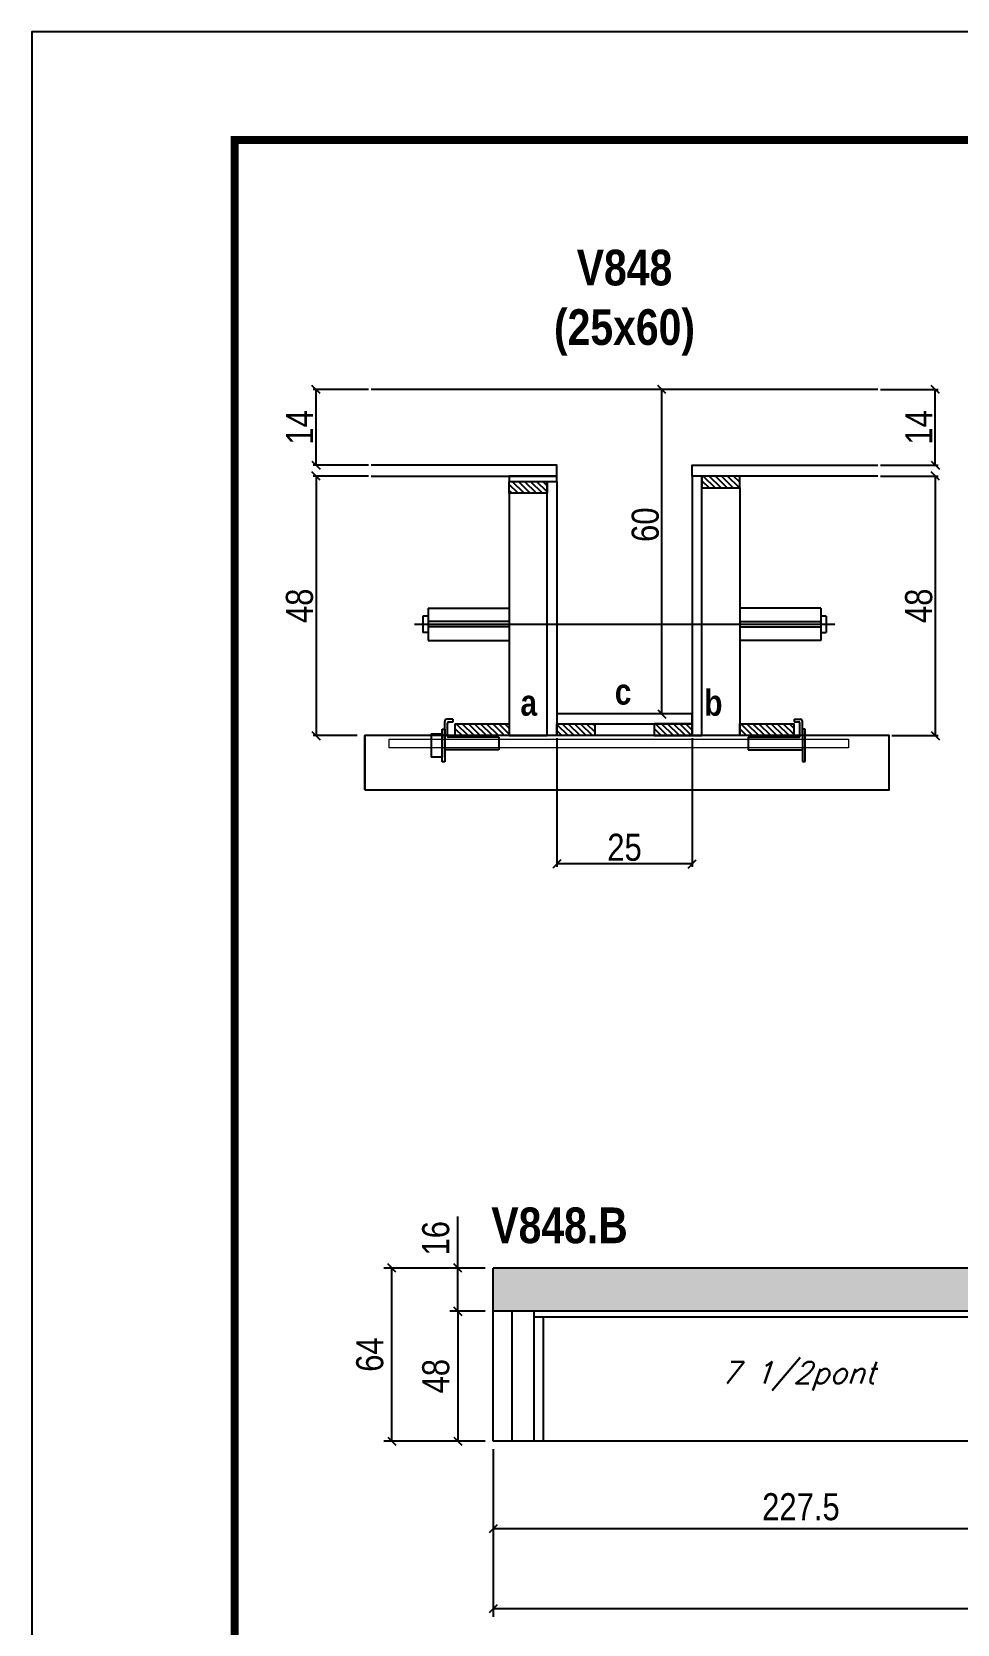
# Model space of a CAD drawing. Extents: x 3309 to 9590, y -2522 to 14608.
# Drawn here: x 8078 to 8420, y 8276 to 8865 of the extents above; entities that cross this region are included whole.
import ezdxf

# ---------------------------------------------------------------- set-up
doc = ezdxf.new("R2010")
doc.units = 0
doc.linetypes.add('DASHED', pattern=[0.75, 0.5, -0.25])
doc.linetypes.add('HIDDEN', pattern=[0.375, 0.25, -0.125])
for name, color, linetype in [('barrote', 251, 'Continuous'), ('COTA', 241, 'Continuous'), ('detalhes', 4, 'Continuous'), ('NOMENCLATURA', 7, 'Continuous'), ('Painéis', 200, 'Continuous'), ('presilha', 1, 'Continuous'), ('SARR_2.2x10', 60, 'Continuous'), ('SARR_2.2x7', 40, 'Continuous'), ('SARR_3.5x7', 81, 'Continuous'), ('TENSOR', 3, 'Continuous'), ('texto', 7, 'Continuous')]:
    doc.layers.add(name, color=color, linetype=linetype)
for name, color, linetype, lineweight in [('CONCRETO', 251, 'Continuous', 25), ('Folhas', 255, 'Continuous', 9), ('SARRAFO DE PRESSAO', 251, 'DASHED', 9), ('SCO-___-LAJ', 2, 'Continuous', 0)]:
    doc.layers.add(name, color=color, linetype=linetype, lineweight=lineweight)
doc.layers.add('Laje_Perimetro', color=7, linetype='Continuous', plot=False)
doc.styles.add('COTA TECNICA', font='techl___.ttf', dxfattribs={"height": 10})
doc.styles.add('COTA TECNICA 2X', font='techl___.ttf', dxfattribs={"height": 10})
doc.styles.add('Romans', font='romans.shx')
doc.styles.add('TECNICA', font='techb___.ttf', dxfattribs={"height": 10})
doc.dimstyles.new('PAINEL', dxfattribs={"dimtxt": 10, "dimasz": 3, "dimexe": 3, "dimexo": 3, "dimgap": 3, "dimtad": 1, "dimdec": 1, "dimzin": 12, "dimdsep": 46, "dimtxsty": 'COTA TECNICA', "dimblk1": 'OBLIQUE', "dimblk2": 'OBLIQUE', "dimsah": 1, "dimcen": 0.9, "dimclrd": 4, "dimclre": 4, "dimclrt": 240, "dimadec": 1, "dimazin": 3, "dimtfac": 1, "dimtdec": 1, "dimtmove": 0, "dimatfit": 3, "dimfxl": 1, "dimtolj": 1, "dimtzin": 12, "dimarcsym": 0})
doc.dimstyles.new('SECAO', dxfattribs={"dimscale": 0.333333, "dimtxt": 5, "dimasz": 9, "dimexe": 3, "dimexo": 3, "dimgap": 3, "dimtad": 1, "dimdec": 1, "dimlfac": 0.5, "dimzin": 12, "dimdsep": 46, "dimtxsty": 'COTA TECNICA 2X', "dimblk1": 'OBLIQUE', "dimblk2": 'OBLIQUE', "dimsah": 1, "dimcen": 0.9, "dimclrd": 4, "dimclre": 4, "dimclrt": 240, "dimadec": 1, "dimazin": 3, "dimtfac": 1, "dimtdec": 1, "dimtmove": 0, "dimatfit": 3, "dimfxl": 1, "dimtolj": 1, "dimtzin": 12, "dimarcsym": 0})

# ---------------------------------------------------------------- blocks, each defined once
blk = doc.blocks.new('9999999999')
at = {"layer": 'Folhas'}
blk.add_lwpolyline([(98138.98, 34190.21), (99623.98, 34190.21), (99623.98, 35240.21), (98138.98, 35240.21)], close=True, dxfattribs=at)
at = {"layer": 'Folhas', "color": 30, "const_width": 3}
blk.add_lwpolyline([(98213.98, 34230.21), (99583.98, 34230.21), (99583.98, 35200.21), (98213.98, 35200.21)], close=True, dxfattribs=at)
blk = doc.blocks.new('_Oblique')
at = {"color": 0, "linetype": 'ByBlock', "lineweight": -2}
blk.add_line((-0.5, -0.5), (0.5, 0.5), dxfattribs=at)
blk = doc.blocks.new('*D2158')
at = {"layer": 'COTA', "color": 4, "lineweight": -2, "transparency": 16777216}
for p, q in [((8271.99, 8603.72), (8271.99, 8556.25)), ((8321.99, 8603.72), (8321.99, 8556.25)), ((8321.99, 8557.25), (8271.99, 8557.25))]:
    blk.add_line(p, q, dxfattribs=at)
at = {"layer": 'Defpoints', "color": 0, "transparency": 16777216}
for p in [(8271.99, 8604.72), (8321.99, 8604.72), (8271.99, 8557.25)]:
    blk.add_point(p, dxfattribs=at)
at = {"layer": 'COTA', "color": 4, "lineweight": -2, "transparency": 16777216, "xscale": 3, "yscale": 3, "zscale": 3, "rotation": 180}
blk.add_blockref('_Oblique', (8271.99, 8557.25), dxfattribs=at)
at = {"layer": 'COTA', "color": 4, "lineweight": -2, "transparency": 16777216, "xscale": 3, "yscale": 3, "zscale": 3}
blk.add_blockref('_Oblique', (8321.99, 8557.25), dxfattribs=at)
at = {"layer": 'COTA', "color": 240, "transparency": 16777216, "insert": (8296.99, 8563.36), "char_height": 10, "attachment_point": 5, "style": 'COTA TECNICA 2X'}
blk.add_mtext('\\A1;25', dxfattribs=at)
blk = doc.blocks.new('PRESILHA METÁLICA 1')
at = {"layer": 'presilha'}
for p, q in [((7.5, 10.64), (7.5, 19.86)), ((12, 21), (8.64, 21)), ((9, 11.57), (9, 18.93)), ((12, 19.5), (9.57, 19.5)), ((12, 21), (12, 19.5)), ((0, 13), (6, 13)), ((0, 13), (0, 0)), ((6, 15.5), (7.5, 15.5)), ((6, -2.5), (6, 15.5)), ((6, 13), (6, 0)), ((7.5, 15.5), (7.5, -2.5)), ((37.5, 11), (9.57, 11)), ((37.5, 11), (37.5, 4.1)), ((6, 0), (0, 0)), ((37.5, 4.1), (7.5, 4.1)), ((7.5, -2.5), (6, -2.5))]:
    blk.add_line(p, q, dxfattribs=at)
for centre, radius, start, end in [((8.64, 19.86), 1.14, 90, 180), ((9.57, 18.93), 0.57, 90, 180), ((9.57, 11.57), 0.57, 180, 270)]:
    blk.add_arc(centre, radius, start, end, dxfattribs=at)
blk = doc.blocks.new('PRESILHA METÁLICA 2')
at = {"layer": 'presilha'}
for p, q in [((-5.25, 23.5), (-5.25, 22)), ((-5.25, 23.5), (-1.89, 23.5)), ((-5.25, 22), (-2.82, 22)), ((-2.25, 14.07), (-2.25, 21.43)), ((-0.75, 14.64), (-0.75, 22.36)), ((0.75, 18), (-0.75, 18)), ((-0.75, 18), (-0.75, 0)), ((0.75, 0), (0.75, 18)), ((-30.75, 13.5), (-30.75, 6.6)), ((-30.75, 13.5), (-2.82, 13.5)), ((-30.75, 6.6), (-0.75, 6.6)), ((-0.75, 0), (0.75, 0))]:
    blk.add_line(p, q, dxfattribs=at)
for centre, radius, start, end in [((-2.82, 21.43), 0.57, 0, 90), ((-1.89, 22.36), 1.14, 0, 90), ((-2.82, 14.07), 0.57, 270, 0)]:
    blk.add_arc(centre, radius, start, end, dxfattribs=at)
blk = doc.blocks.new('*D2159')
at = {"layer": 'COTA', "color": 4, "lineweight": -2, "transparency": 16777216}
for p, q in [((8202.29, 8700.72), (8181.94, 8700.72)), ((8182.94, 8700.72), (8182.94, 8604.72)), ((8198.18, 8604.72), (8181.94, 8604.72))]:
    blk.add_line(p, q, dxfattribs=at)
at = {"layer": 'Defpoints', "color": 0, "transparency": 16777216}
for p in [(8203.29, 8700.72), (8182.94, 8604.72), (8199.18, 8604.72)]:
    blk.add_point(p, dxfattribs=at)
at = {"layer": 'COTA', "color": 4, "lineweight": -2, "transparency": 16777216, "xscale": 3, "yscale": 3, "zscale": 3}
for p, rotation in [((8182.94, 8700.72), 90), ((8182.94, 8604.72), 270)]:
    blk.add_blockref('_Oblique', p, dxfattribs=dict(at, rotation=rotation))
at = {"layer": 'COTA', "color": 240, "transparency": 16777216, "insert": (8176.85, 8652.72), "char_height": 10, "attachment_point": 5, "rotation": 90, "style": 'COTA TECNICA 2X'}
blk.add_mtext('\\A1;48', dxfattribs=at)
blk = doc.blocks.new('*D2160')
at = {"layer": 'COTA', "color": 4, "lineweight": -2, "transparency": 16777216}
for p, q in [((8391.69, 8700.72), (8412.91, 8700.72)), ((8411.91, 8700.72), (8411.91, 8604.72)), ((8395.8, 8604.72), (8412.91, 8604.72))]:
    blk.add_line(p, q, dxfattribs=at)
at = {"layer": 'Defpoints', "color": 0, "transparency": 16777216}
for p in [(8390.69, 8700.72), (8394.8, 8604.72), (8411.91, 8604.72)]:
    blk.add_point(p, dxfattribs=at)
at = {"layer": 'COTA', "color": 4, "lineweight": -2, "transparency": 16777216, "xscale": 3, "yscale": 3, "zscale": 3}
for p, rotation in [((8411.91, 8700.72), 90), ((8411.91, 8604.72), 270)]:
    blk.add_blockref('_Oblique', p, dxfattribs=dict(at, rotation=rotation))
at = {"layer": 'COTA', "color": 240, "transparency": 16777216, "insert": (8405.81, 8652.72), "char_height": 10, "attachment_point": 5, "rotation": 90, "style": 'COTA TECNICA 2X'}
blk.add_mtext('\\A1;48', dxfattribs=at)
blk = doc.blocks.new('*D2161')
at = {"layer": 'COTA', "color": 4, "lineweight": -2, "transparency": 16777216}
for p, q in [((8320.99, 8732.72), (8309.81, 8732.72)), ((8310.81, 8612.72), (8310.81, 8732.72)), ((8320.99, 8612.72), (8309.81, 8612.72))]:
    blk.add_line(p, q, dxfattribs=at)
at = {"layer": 'Defpoints', "color": 0, "transparency": 16777216}
for p in [(8310.81, 8732.72), (8321.99, 8732.72), (8321.99, 8612.72)]:
    blk.add_point(p, dxfattribs=at)
at = {"layer": 'COTA', "color": 4, "lineweight": -2, "transparency": 16777216, "xscale": 3, "yscale": 3, "zscale": 3}
for p, rotation in [((8310.81, 8732.72), 90), ((8310.81, 8612.72), 270)]:
    blk.add_blockref('_Oblique', p, dxfattribs=dict(at, rotation=rotation))
at = {"layer": 'COTA', "color": 240, "transparency": 16777216, "insert": (8304.71, 8682.72), "char_height": 10, "attachment_point": 5, "rotation": 90, "style": 'COTA TECNICA 2X'}
blk.add_mtext('\\A1;60', dxfattribs=at)
blk = doc.blocks.new('*D2162')
at = {"layer": 'COTA', "color": 4, "lineweight": -2, "transparency": 16777216}
for p, q in [((8391.69, 8732.72), (8412.91, 8732.72)), ((8411.91, 8704.72), (8411.91, 8732.72)), ((8391.69, 8704.72), (8412.91, 8704.72))]:
    blk.add_line(p, q, dxfattribs=at)
at = {"layer": 'Defpoints', "color": 0, "transparency": 16777216}
for p in [(8390.69, 8732.72), (8411.91, 8732.72), (8390.69, 8704.72)]:
    blk.add_point(p, dxfattribs=at)
at = {"layer": 'COTA', "color": 4, "lineweight": -2, "transparency": 16777216, "xscale": 3, "yscale": 3, "zscale": 3}
for p, rotation in [((8411.91, 8732.72), 90), ((8411.91, 8704.72), 270)]:
    blk.add_blockref('_Oblique', p, dxfattribs=dict(at, rotation=rotation))
at = {"layer": 'COTA', "color": 240, "transparency": 16777216, "insert": (8405.84, 8718.72), "char_height": 10, "attachment_point": 5, "rotation": 90, "style": 'COTA TECNICA 2X'}
blk.add_mtext('\\A1;14', dxfattribs=at)
blk = doc.blocks.new('*D2163')
at = {"layer": 'COTA', "color": 4, "lineweight": -2, "transparency": 16777216}
for p, q in [((8202.29, 8732.72), (8181.94, 8732.72)), ((8182.94, 8704.72), (8182.94, 8732.72)), ((8202.29, 8704.72), (8181.94, 8704.72))]:
    blk.add_line(p, q, dxfattribs=at)
at = {"layer": 'Defpoints', "color": 0, "transparency": 16777216}
for p in [(8182.94, 8732.72), (8203.29, 8732.72), (8203.29, 8704.72)]:
    blk.add_point(p, dxfattribs=at)
at = {"layer": 'COTA', "color": 4, "lineweight": -2, "transparency": 16777216, "xscale": 3, "yscale": 3, "zscale": 3}
for p, rotation in [((8182.94, 8732.72), 90), ((8182.94, 8704.72), 270)]:
    blk.add_blockref('_Oblique', p, dxfattribs=dict(at, rotation=rotation))
at = {"layer": 'COTA', "color": 240, "transparency": 16777216, "insert": (8176.87, 8718.72), "char_height": 10, "attachment_point": 5, "rotation": 90, "style": 'COTA TECNICA 2X'}
blk.add_mtext('\\A1;14', dxfattribs=at)
blk = doc.blocks.new('*D2193')
at = {"layer": 'COTA', "color": 4, "linetype": 'ByBlock', "lineweight": -2, "transparency": 16777216}
for p, q in [((8248.47, 8340.82), (8248.47, 8308.38)), ((8475.97, 8340.82), (8475.97, 8308.38)), ((8475.97, 8311.38), (8248.47, 8311.38))]:
    blk.add_line(p, q, dxfattribs=at)
at = {"layer": 'Defpoints', "color": 0, "linetype": 'ByBlock', "transparency": 16777216}
for p in [(8248.47, 8343.82), (8475.97, 8343.82), (8248.47, 8311.38)]:
    blk.add_point(p, dxfattribs=at)
at = {"layer": 'COTA', "color": 4, "linetype": 'ByBlock', "lineweight": -2, "transparency": 16777216, "xscale": 3, "yscale": 3, "zscale": 3, "rotation": 180}
blk.add_blockref('_Oblique', (8248.47, 8311.38), dxfattribs=at)
at = {"layer": 'COTA', "color": 4, "linetype": 'ByBlock', "lineweight": -2, "transparency": 16777216, "xscale": 3, "yscale": 3, "zscale": 3}
blk.add_blockref('_Oblique', (8475.97, 8311.38), dxfattribs=at)
at = {"layer": 'COTA', "color": 240, "linetype": 'ByBlock', "transparency": 16777216, "insert": (8362.22, 8319.49), "char_height": 10, "attachment_point": 5, "style": 'COTA TECNICA'}
blk.add_mtext('\\A1;227.5', dxfattribs=at)
blk = doc.blocks.new('*D2197')
at = {"layer": 'COTA', "color": 4, "lineweight": -2, "transparency": 16777216}
for p, q in [((8248.47, 8340.82), (8248.47, 8278.78)), ((8719.97, 8340.82), (8719.97, 8278.78)), ((8719.97, 8281.78), (8248.47, 8281.78))]:
    blk.add_line(p, q, dxfattribs=at)
at = {"layer": 'Defpoints', "color": 0, "transparency": 16777216}
for p in [(8248.47, 8343.82), (8719.97, 8343.82), (8248.47, 8281.78)]:
    blk.add_point(p, dxfattribs=at)
at = {"layer": 'COTA', "color": 4, "lineweight": -2, "transparency": 16777216, "xscale": 3, "yscale": 3, "zscale": 3, "rotation": 180}
blk.add_blockref('_Oblique', (8248.47, 8281.78), dxfattribs=at)
at = {"layer": 'COTA', "color": 4, "lineweight": -2, "transparency": 16777216, "xscale": 3, "yscale": 3, "zscale": 3}
blk.add_blockref('_Oblique', (8719.97, 8281.78), dxfattribs=at)
at = {"layer": 'COTA', "color": 240, "transparency": 16777216, "insert": (8484.22, 8289.89), "char_height": 10, "attachment_point": 5, "style": 'COTA TECNICA'}
blk.add_mtext('\\A1;471.5', dxfattribs=at)
blk = doc.blocks.new('*D2189')
at = {"layer": 'COTA', "color": 4, "lineweight": -2, "transparency": 16777216}
for p, q in [((8245.47, 8391.82), (8232.35, 8391.82)), ((8235.35, 8391.82), (8235.35, 8343.82)), ((8245.47, 8343.82), (8232.35, 8343.82))]:
    blk.add_line(p, q, dxfattribs=at)
at = {"layer": 'Defpoints', "color": 0, "transparency": 16777216}
for p in [(8248.47, 8391.82), (8235.35, 8343.82), (8248.47, 8343.82)]:
    blk.add_point(p, dxfattribs=at)
at = {"layer": 'COTA', "color": 4, "lineweight": -2, "transparency": 16777216, "xscale": 3, "yscale": 3, "zscale": 3}
for p, rotation in [((8235.35, 8391.82), 90), ((8235.35, 8343.82), 270)]:
    blk.add_blockref('_Oblique', p, dxfattribs=dict(at, rotation=rotation))
at = {"layer": 'COTA', "color": 240, "transparency": 16777216, "insert": (8227.26, 8367.82), "char_height": 10, "attachment_point": 5, "rotation": 90, "style": 'COTA TECNICA'}
blk.add_mtext('\\A1;48', dxfattribs=at)
blk = doc.blocks.new('*D2190')
at = {"layer": 'COTA', "color": 4, "lineweight": -2, "transparency": 16777216}
for p, q in [((8235.35, 8407.82), (8235.35, 8426.84)), ((8245.47, 8407.82), (8232.35, 8407.82)), ((8235.35, 8391.82), (8235.35, 8407.82)), ((8245.47, 8391.82), (8232.35, 8391.82))]:
    blk.add_line(p, q, dxfattribs=at)
at = {"layer": 'Defpoints', "color": 0, "transparency": 16777216}
for p in [(8235.35, 8407.82), (8248.47, 8407.82), (8248.47, 8391.82)]:
    blk.add_point(p, dxfattribs=at)
at = {"layer": 'COTA', "color": 4, "lineweight": -2, "transparency": 16777216, "xscale": 3, "yscale": 3, "zscale": 3}
for p, rotation in [((8235.35, 8407.82), 90), ((8235.35, 8391.82), 270)]:
    blk.add_blockref('_Oblique', p, dxfattribs=dict(at, rotation=rotation))
at = {"layer": 'COTA', "color": 240, "transparency": 16777216, "insert": (8227.25, 8418.83), "char_height": 10, "attachment_point": 5, "rotation": 90, "style": 'COTA TECNICA'}
blk.add_mtext('\\A1;16', dxfattribs=at)
blk = doc.blocks.new('*D2191')
at = {"layer": 'COTA', "color": 4, "lineweight": -2, "transparency": 16777216}
for p, q in [((8245.47, 8407.82), (8207.96, 8407.82)), ((8210.96, 8343.82), (8210.96, 8407.82)), ((8245.47, 8343.82), (8207.96, 8343.82))]:
    blk.add_line(p, q, dxfattribs=at)
at = {"layer": 'Defpoints', "color": 0, "transparency": 16777216}
for p in [(8210.96, 8407.82), (8248.47, 8407.82), (8248.47, 8343.82)]:
    blk.add_point(p, dxfattribs=at)
at = {"layer": 'COTA', "color": 4, "lineweight": -2, "transparency": 16777216, "xscale": 3, "yscale": 3, "zscale": 3}
for p, rotation in [((8210.96, 8407.82), 90), ((8210.96, 8343.82), 270)]:
    blk.add_blockref('_Oblique', p, dxfattribs=dict(at, rotation=rotation))
at = {"layer": 'COTA', "color": 240, "transparency": 16777216, "insert": (8202.86, 8375.82), "char_height": 10, "attachment_point": 5, "rotation": 90, "style": 'COTA TECNICA'}
blk.add_mtext('\\A1;64', dxfattribs=at)

msp = doc.modelspace()

# ---------------------------------------------------------------- hatches: boundary and pattern name
at = {"layer": 'COTA'}
h = msp.add_hatch(dxfattribs=at)
h.set_pattern_fill('AR-CONC', color=256, scale=0.03)
h.paths.add_polyline_path([(8719.97, 8343.82), (8749.97, 8343.82), (8749.97, 8391.82), (9463.97, 8391.82), (9463.97, 8407.82), (8248.47, 8407.82), (8248.47, 8391.82), (8719.97, 8391.82)])
at = {"layer": 'SARR_2.2x10'}
h = msp.add_hatch(dxfattribs=at)
h.set_pattern_fill('ANSI31', color=256, scale=0.5, angle=90)
h.set_pattern_definition([(135, (41427.9286, -114907.4508), (-1.122532015, -1.122532015), [])])
h.paths.add_polyline_path([(8234.39, 8609.12), (8234.39, 8604.72), (8254.39, 8604.72), (8254.39, 8609.12)])
h = msp.add_hatch(dxfattribs=at)
h.set_pattern_fill('ANSI31', color=256, scale=0.5, angle=90)
h.set_pattern_definition([(135, (41533.1286, -114907.4508), (-1.122532015, -1.122532015), [])])
h.paths.add_polyline_path([(8339.59, 8609.12), (8339.59, 8604.72), (8359.59, 8604.72), (8359.59, 8609.12)])
at = {"layer": 'SARR_2.2x7'}
h = msp.add_hatch(dxfattribs=at)
h.set_pattern_fill('ANSI31', color=256, scale=0.5, angle=90)
h.set_pattern_definition([(135, (41441.9286, -114817.8508), (-1.122532015, -1.122532015), [])])
h.paths.add_polyline_path([(8268.39, 8698.72), (8268.39, 8694.32), (8254.39, 8694.32), (8254.39, 8698.72)])
h = msp.add_hatch(dxfattribs=at)
h.set_pattern_fill('ANSI31', color=256, scale=0.5, angle=90)
h.set_pattern_definition([(135, (41433.9286, -114815.8508), (-1.122532015, -1.122532015), [])])
h.paths.add_polyline_path([(8325.59, 8700.72), (8325.59, 8696.32), (8339.59, 8696.32), (8339.59, 8700.72)])
h = msp.add_hatch(dxfattribs=at)
h.set_pattern_fill('ANSI31', color=256, scale=0.5, angle=90)
h.set_pattern_definition([(135, (41507.5286, -114907.4508), (-1.122532015, -1.122532015), [])])
h.paths.add_polyline_path([(8285.99, 8604.72), (8285.99, 8609.12), (8271.99, 8609.12), (8271.99, 8604.72)])
h = msp.add_hatch(dxfattribs=at)
h.set_pattern_fill('ANSI31', color=256, scale=0.5, angle=90)
h.set_pattern_definition([(135, (41519.5286, -114907.4508), (-1.122532015, -1.122532015), [])])
h.paths.add_polyline_path([(8307.99, 8609.12), (8307.99, 8604.72), (8321.99, 8604.72), (8321.99, 8609.12)])

# ---------------------------------------------------------------- linework, layer by layer
at = {"ltscale": 3}
for p, q in [((8224.39, 8651.89), (8224.39, 8639.89)), ((8224.39, 8651.89), (8254.39, 8651.89)), ((8369.59, 8651.89), (8339.59, 8651.89)), ((8369.59, 8651.89), (8369.59, 8639.89)), ((8222.39, 8648.89), (8222.39, 8642.89)), ((8224.39, 8648.89), (8222.39, 8648.89)), ((8254.39, 8646.89), (8224.39, 8646.89)), ((8254.39, 8644.89), (8224.39, 8644.89)), ((8339.59, 8646.89), (8369.59, 8646.89)), ((8339.59, 8644.89), (8369.59, 8644.89)), ((8371.59, 8648.89), (8369.59, 8648.89)), ((8371.59, 8648.89), (8371.59, 8642.89)), ((8224.39, 8642.89), (8222.39, 8642.89)), ((8224.39, 8639.89), (8254.39, 8639.89)), ((8369.59, 8639.89), (8339.59, 8639.89)), ((8369.59, 8642.89), (8371.59, 8642.89))]:
    msp.add_line(p, q, dxfattribs=at)
at = {"layer": 'barrote'}
msp.add_lwpolyline([(8200.93, 8584.72), (8394.85, 8584.72), (8394.85, 8604.72), (8200.93, 8604.72)], close=True, dxfattribs=at)
at = {"layer": 'CONCRETO', "linetype": 'Continuous'}
msp.add_line((8390.69, 8732.72), (8203.29, 8732.72), dxfattribs=at)
at = {"layer": 'COTA'}
for p in [(9463.97, 8407.82), (8248.47, 8391.82)]:
    msp.add_line(p, (8248.47, 8407.82), dxfattribs=at)
at = {"layer": 'detalhes', "color": 250}
msp.add_line((8200.93, 8584.72), (8200.93, 8604.72), dxfattribs=at)
at = {"layer": 'Laje_Perimetro'}
msp.add_lwpolyline([(9562.87, 8864.98), (8077.87, 8864.98), (8077.87, 7814.98), (9562.87, 7814.98)], close=True, dxfattribs=at)
at = {"layer": 'Painéis', "linetype": 'ByBlock'}
for p, q in [((8719.97, 8391.82), (8248.47, 8391.82)), ((8248.47, 8343.82), (8248.47, 8391.82)), ((8719.97, 8343.82), (8248.47, 8343.82))]:
    msp.add_line(p, q, dxfattribs=at)
at = {"layer": 'Painéis', "linetype": 'Continuous', "elevation": 0}
for points in [[(8203.29, 8700.72), (8271.99, 8700.72), (8271.99, 8704.72), (8203.29, 8704.72)], [(8390.69, 8700.72), (8321.99, 8700.72), (8321.99, 8704.72), (8390.69, 8704.72)]]:
    msp.add_lwpolyline(points, dxfattribs=at)
msp.add_lwpolyline([(8254.39, 8698.72), (8271.99, 8698.72), (8271.99, 8700.72), (8254.39, 8700.72)], close=True, dxfattribs=at)
at = {"layer": 'Painéis', "linetype": 'Continuous'}
for points in [[(8268.39, 8604.72), (8268.39, 8698.72), (8271.99, 8698.72), (8271.99, 8604.72)], [(8325.59, 8604.72), (8325.59, 8700.72), (8321.99, 8700.72), (8321.99, 8604.72)], [(8321.99, 8612.72), (8271.99, 8612.72), (8271.99, 8609.12), (8321.99, 8609.12)]]:
    msp.add_lwpolyline(points, close=True, dxfattribs=at)
at = {"layer": 'SARR_2.2x10'}
for points in [[(8234.39, 8609.12), (8254.39, 8609.12), (8254.39, 8604.72), (8234.39, 8604.72)], [(8339.59, 8609.12), (8359.59, 8609.12), (8359.59, 8604.72), (8339.59, 8604.72)]]:
    msp.add_lwpolyline(points, close=True, dxfattribs=at)
at = {"layer": 'SARR_2.2x7', "linetype": 'Continuous'}
for p, q in [((8255.47, 8343.82), (8255.47, 8391.82)), ((8458.97, 8389.62), (8263.47, 8389.62))]:
    msp.add_line(p, q, dxfattribs=at)
at = {"layer": 'SARR_2.2x7', "elevation": 0}
for points in [[(8254.39, 8698.72), (8268.39, 8698.72), (8268.39, 8694.32), (8254.39, 8694.32)], [(8339.59, 8700.72), (8325.59, 8700.72), (8325.59, 8696.32), (8339.59, 8696.32)]]:
    msp.add_lwpolyline(points, close=True, dxfattribs=at)
at = {"layer": 'SARR_2.2x7'}
for points in [[(8271.99, 8609.12), (8285.99, 8609.12), (8285.99, 8604.72), (8271.99, 8604.72)], [(8321.99, 8609.12), (8307.99, 8609.12), (8307.99, 8604.72), (8321.99, 8604.72)]]:
    msp.add_lwpolyline(points, close=True, dxfattribs=at)
at = {"layer": 'SARR_3.5x7'}
for p, q in [((8263.47, 8391.82), (8263.47, 8343.82)), ((8266.97, 8389.62), (8266.97, 8343.82))]:
    msp.add_line(p, q, dxfattribs=at)
for points in [[(8268.39, 8694.32), (8254.39, 8694.32), (8254.39, 8604.72), (8268.39, 8604.72)], [(8325.59, 8696.32), (8339.59, 8696.32), (8339.59, 8604.72), (8325.59, 8604.72)]]:
    msp.add_lwpolyline(points, close=True, dxfattribs=at)
at = {"layer": 'SCO-___-LAJ', "color": 1}
msp.add_lwpolyline([(8209.94, 8603.39), (8379.77, 8603.39), (8379.77, 8600.19), (8209.94, 8600.19)], close=True, dxfattribs=at)
at = {"layer": 'TENSOR', "linetype": 'HIDDEN', "ltscale": 0.5}
msp.add_line((8219.39, 8645.89), (8374.89, 8645.89), dxfattribs=at)

# ---------------------------------------------------------------- block references
at = {"layer": 'presilha', "xscale": 0.6666666666666666, "yscale": 0.6666666666666666, "zscale": 0.6666666666666666}
for name, p in [('PRESILHA METÁLICA 1', (8225.52, 8596.75)), ('PRESILHA METÁLICA 2', (8363.27, 8595.09))]:
    msp.add_blockref(name, p, dxfattribs=at)
at = {"layer": 'SARRAFO DE PRESSAO', "color": 6, "linetype": 'ByBlock'}
msp.add_blockref('9999999999', (-90061.11, -26375.22), dxfattribs=at)

# ---------------------------------------------------------------- texts
at = {"layer": 'detalhes', "style": 'TECNICA'}
for s, p in [('c', (8293.41, 8616.19)), ('b', (8326.49, 8612.07)), ('a', (8258.52, 8612.08))]:
    msp.add_text(s, height=9.6, dxfattribs=at).set_placement(p)
at = {"layer": 'NOMENCLATURA', "style": 'TECNICA'}
msp.add_text('V848.B', height=13.2, dxfattribs=at).set_placement((8247.76, 8417.01))
at = {"layer": 'NOMENCLATURA', "insert": (8296.99, 8784.41), "char_height": 13.2, "attachment_point": 2, "style": 'TECNICA'}
msp.add_mtext_dynamic_manual_height_columns('V848\\P(25x60)', width=300.2766, gutter_width=1, heights=[0], dxfattribs=at)
at = {"layer": 'texto', "color": 2, "insert": (8361.22, 8367.82), "char_height": 8, "attachment_point": 5, "style": 'Romans'}
msp.add_mtext('{\\Q19;\\C256;7 1/2pont}', dxfattribs=at)

# ---------------------------------------------------------------- dimensions: what is measured, and where the dimension line sits
at = {"layer": 'COTA'}
for base, p1, p2, angle, dimstyle, picture, middle in [((8182.94, 8732.72), (8203.29, 8704.72), (8203.29, 8732.72), 90, 'SECAO', '*D2163', (8176.87, 8718.72)), ((8411.91, 8732.72), (8390.69, 8704.72), (8390.69, 8732.72), 90, 'SECAO', '*D2162', (8405.84, 8718.72)), ((8182.94, 8604.72, 0), (8203.29, 8700.72), (8199.18, 8604.72, 0), 90, 'SECAO', '*D2159', (8176.85, 8652.72, 0)), ((8411.91, 8604.72, 0), (8390.69, 8700.72), (8394.8, 8604.72, 0), 90, 'SECAO', '*D2160', (8405.81, 8652.72, 0)), ((8235.35, 8407.82), (8248.47, 8391.82), (8248.47, 8407.82), 90, 'PAINEL', '*D2190', (8227.25, 8418.83)), ((8210.96, 8407.82), (8248.47, 8343.82), (8248.47, 8407.82), 90, 'PAINEL', '*D2191', (8202.86, 8375.82)), ((8235.35, 8343.82), (8248.47, 8391.82), (8248.47, 8343.82), 90, 'PAINEL', '*D2189', (8227.26, 8367.82)), ((8248.47, 8281.78), (8719.97, 8343.82), (8248.47, 8343.82), 180, 'PAINEL', '*D2197', (8484.22, 8289.89))]:
    dim = msp.add_linear_dim(base=base, p1=p1, p2=p2, angle=angle, dimstyle=dimstyle, dxfattribs=at)
    dim.commit()
    dim.dimension.update_dxf_attribs({"geometry": picture, "text_midpoint": middle})
for base, p1, p2, angle, picture, middle in [((8310.81, 8732.72), (8321.99, 8612.72), (8321.99, 8732.72), 90, '*D2161', (8310.81, 8682.72)), ((8271.99, 8557.25), (8321.99, 8604.72), (8271.99, 8604.72), 180, '*D2158', (8296.99, 8557.25))]:
    dim = msp.add_linear_dim(base=base, p1=p1, p2=p2, angle=angle, dimstyle='SECAO', dxfattribs=at)
    dim.commit()
    dim.dimension.update_dxf_attribs({"geometry": picture, "text_midpoint": middle, "dimtype": 160})
at = {"layer": 'COTA', "linetype": 'ByBlock'}
dim = msp.add_linear_dim(base=(8248.47, 8311.38), p1=(8475.97, 8343.82), p2=(8248.47, 8343.82), angle=180, dimstyle='PAINEL', override={"dimtmove": 1}, dxfattribs=at)
dim.commit()
dim.dimension.update_dxf_attribs({"geometry": '*D2193', "text_midpoint": (8362.22, 8319.49)})

doc.saveas('drawing.dxf')
